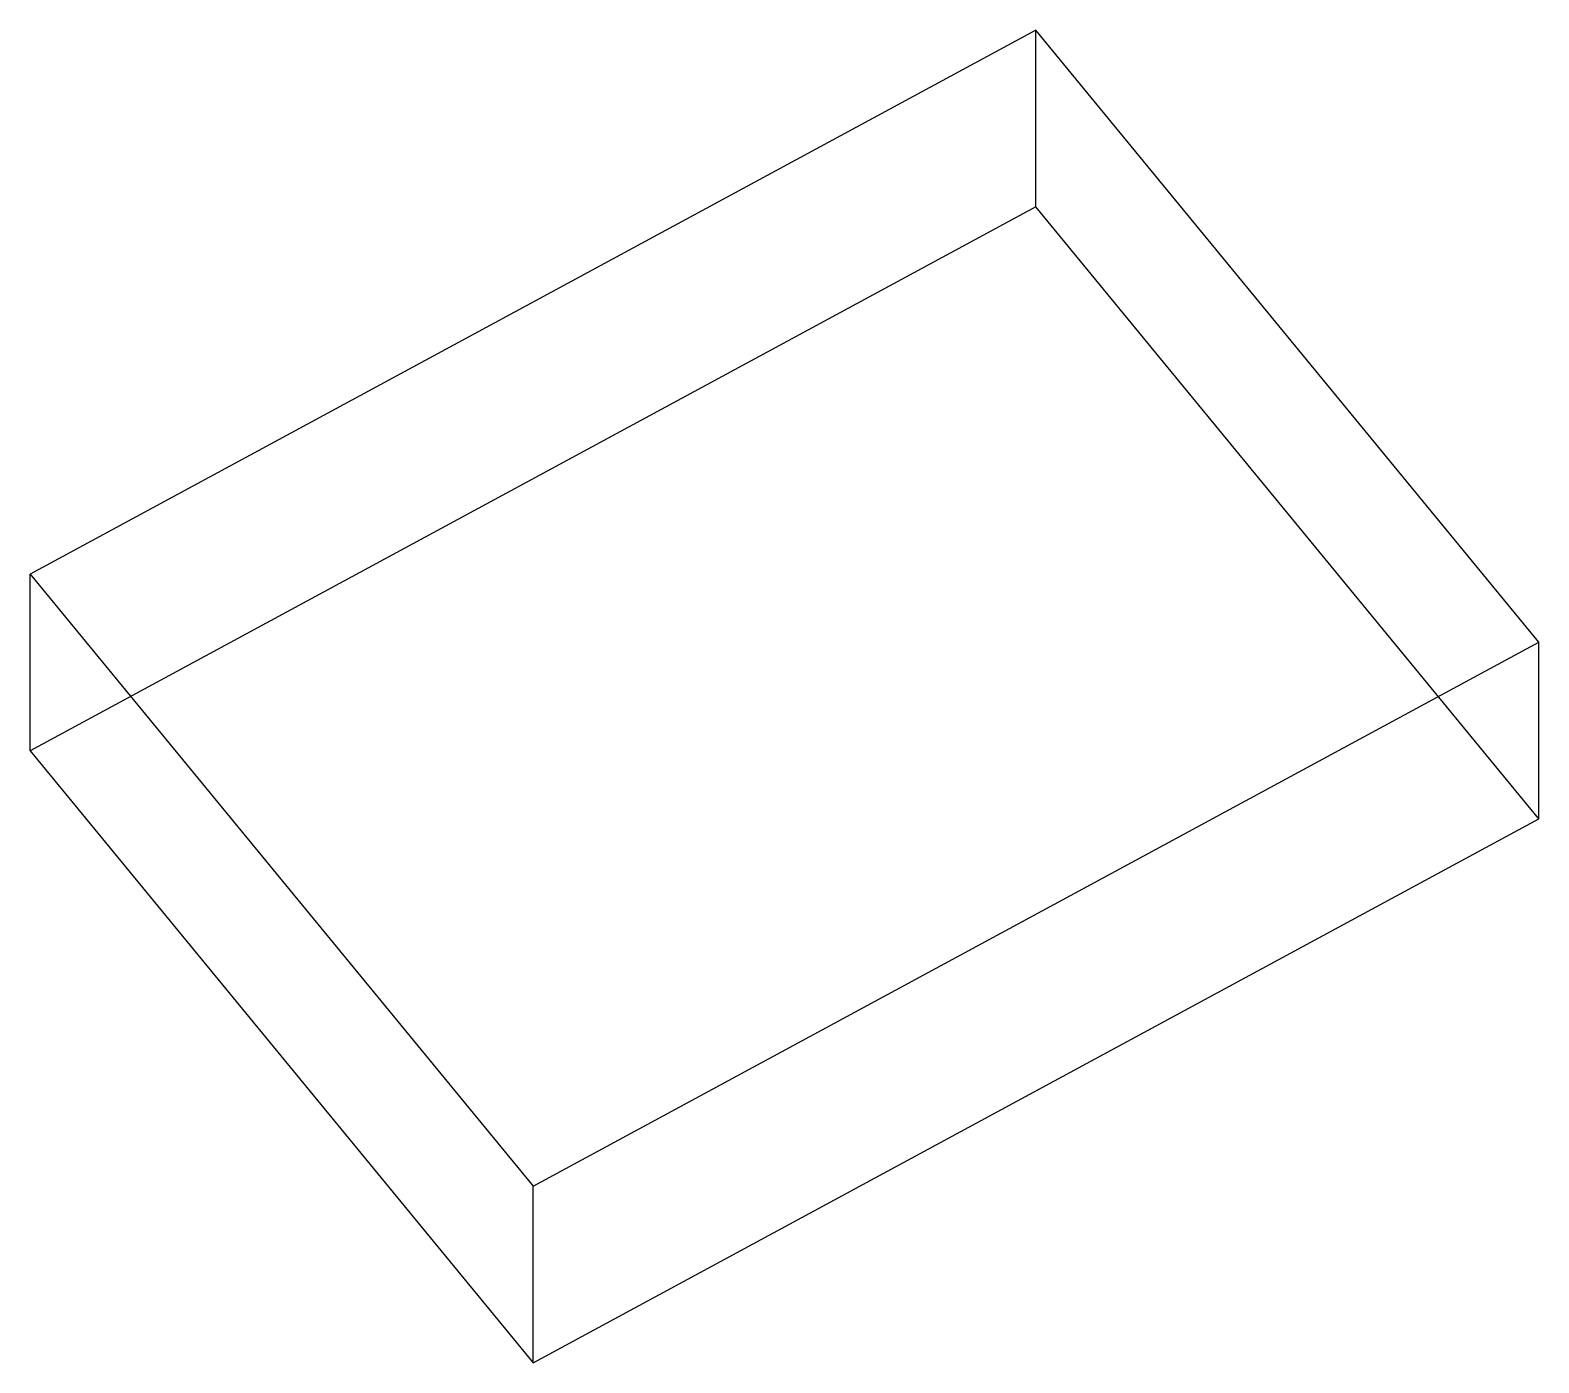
# Model space of a CAD drawing. Extents: x -33.3 to 16.6, y -38.2 to 5.8.
import ezdxf

# ---------------------------------------------------------------- set-up
doc = ezdxf.new("R2010")
doc.units = 0
doc.layers.add('HIDDEN', color=8, linetype='CONTINUOUS')
doc.layers.add('VISIBLE', color=7, linetype='CONTINUOUS')

msp = doc.modelspace()

# ---------------------------------------------------------------- linework, layer by layer
at = {"layer": 'HIDDEN'}
for p, q in [((0, 0), (0, 5.849)), ((0, 0), (-33.282, -17.997)), ((16.641, -20.246), (0, 0))]:
    msp.add_line(p, q, dxfattribs=at)
at = {"layer": 'VISIBLE'}
for p, q in [((0, 5.849), (-33.282, -12.148)), ((16.641, -14.397), (0, 5.849)), ((-33.282, -17.997), (-33.282, -12.148)), ((-33.282, -12.148), (-16.641, -32.394)), ((-16.641, -32.394), (16.641, -14.397)), ((16.641, -20.246), (16.641, -14.397)), ((-33.282, -17.997), (-16.641, -38.243)), ((-16.641, -38.243), (16.641, -20.246)), ((-16.641, -38.243), (-16.641, -32.394))]:
    msp.add_line(p, q, dxfattribs=at)

doc.saveas('drawing.dxf')
